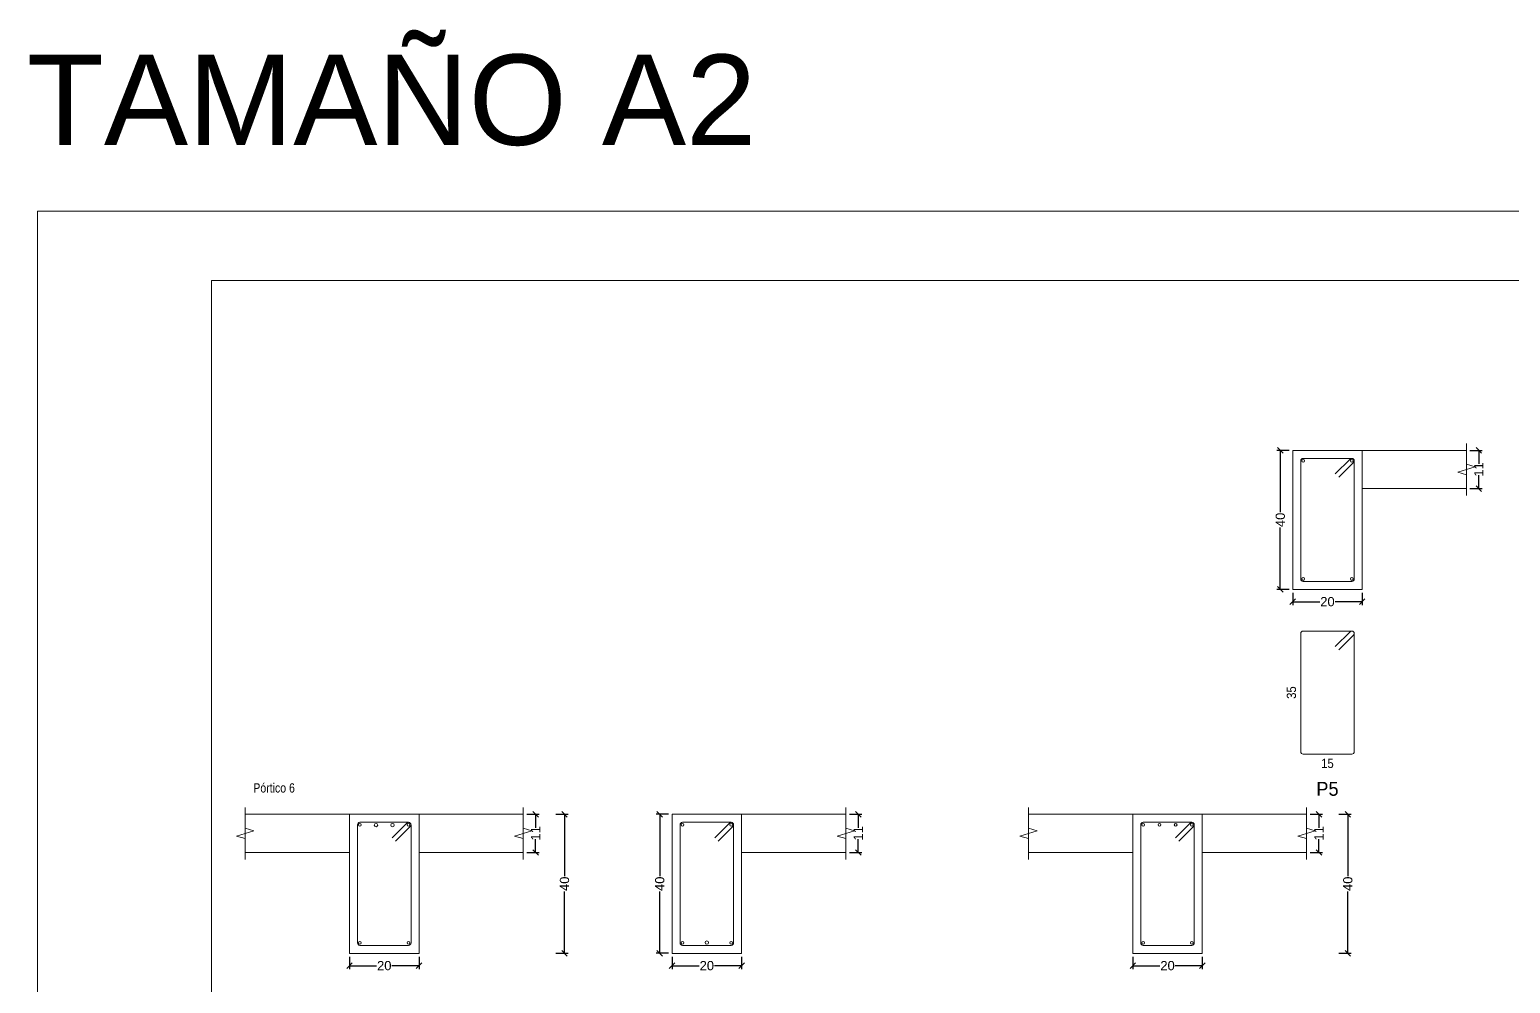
# Model space of a CAD drawing. Header units: millimetres. Extents: x 0 to 190, y -70 to 53.
# Drawn here: x 65.52 to 86.82, y -39.05 to -25.33 of the extents above; entities that cross this region are included whole.
import ezdxf
from ezdxf.enums import TextEntityAlignment as Align

# ---------------------------------------------------------------- set-up
doc = ezdxf.new("R2010")
doc.units = ezdxf.units.MM
for name, color, linetype, lineweight in [('ALZ_REF_REFERENCIA_PORTICO', 3, 'Continuous', 9), ('ARM_LONGITUDINAL_Ø10', 103, 'Continuous', 9), ('ARM_LONGITUDINAL_Ø8', 32, 'Continuous', 9), ('ARM_TRANSVERSAL_Ø6', 151, 'Continuous', 9), ('CIM_REFEREN', 2, 'Continuous', 0), ('RECUAD_LIMITES', 2, 'Continuous', 0), ('RECUAD_MARCO', 1, 'Continuous', 20), ('SEC_CONT_FORJADOS_SECCION', 8, 'Continuous', 9), ('SEC_CONT_VIG_HORMIGON_SECCION', 2, 'Continuous', 9), ('SEC_COTAS_SEC_DIM_VIGA', 122, 'Continuous', 0), ('SEC_COTAS_TEXTOS_DESPIECE_ESTRIBADO', 122, 'Continuous', 0), ('SEC_REF_TXT_POSICIONES_ARM_ESTRIBOS', 1, 'Continuous', 9)]:
    doc.layers.add(name, color=color, linetype=linetype, lineweight=lineweight)
doc.styles.add('CYPETXT_0.2_romans', font='arial.ttf', dxfattribs={"height": 0.133333})
doc.styles.add('CYPETXT_romans', font='arial.ttf', dxfattribs={"height": 0.2})
doc.dimstyles.new('cype_oblique', dxfattribs={"dimtxt": 0.18, "dimasz": 0.18, "dimexe": 0.05, "dimexo": 0.05, "dimgap": 0, "dimtad": 0, "dimdec": 4, "dimzin": 0, "dimdsep": 46, "dimtxsty": 'CYPETXT_0.2_romans', "dimblk": 'OBLIQUE', "dimtsz": 0.04, "dimcen": 0.09, "dimadec": 0, "dimazin": 0, "dimtfac": 1, "dimtdec": 4, "dimtofl": 0, "dimtmove": 2, "dimatfit": 3, "dimfxl": 1, "dimtolj": 1, "dimtzin": 0, "dimarcsym": 0})

# ---------------------------------------------------------------- blocks, each defined once
blk = doc.blocks.new('*D273')
at = {"layer": 'Defpoints', "color": 0, "transparency": 16777216}
for p in [(70.121, -38.62), (71.121, -38.62), (71.121, -38.798)]:
    blk.add_point(p, dxfattribs=at)
at = {"layer": 'SEC_COTAS_SEC_DIM_VIGA', "color": 0, "lineweight": -2, "transparency": 16777216}
for p, q in [((70.081, -38.838), (70.161, -38.758)), ((70.121, -38.67), (70.121, -38.848)), ((71.081, -38.838), (71.161, -38.758)), ((71.121, -38.67), (71.121, -38.848)), ((70.121, -38.798), (70.51, -38.798)), ((71.121, -38.798), (70.731, -38.798))]:
    blk.add_line(p, q, dxfattribs=at)
at = {"layer": 'SEC_COTAS_SEC_DIM_VIGA', "color": 0, "transparency": 16777216, "insert": (70.621, -38.798), "char_height": 0.1333, "attachment_point": 5, "style": 'CYPETXT_0.2_romans'}
blk.add_mtext('\\A1;20', dxfattribs=at)
blk = doc.blocks.new('_OBLIQUE')
at = {"color": 0, "linetype": 'ByBlock', "lineweight": -2}
blk.add_line((-0.5, -0.5), (0.5, 0.5), dxfattribs=at)
blk = doc.blocks.new('*D274')
at = {"layer": 'Defpoints', "color": 0, "transparency": 16777216}
for p in [(72.621, -36.62), (72.798, -36.62), (72.621, -37.17)]:
    blk.add_point(p, dxfattribs=at)
at = {"layer": 'SEC_COTAS_SEC_DIM_VIGA', "color": 0, "lineweight": -2, "transparency": 16777216}
for p, q in [((72.671, -36.62), (72.848, -36.62)), ((72.838, -36.66), (72.758, -36.58)), ((72.798, -36.62), (72.798, -36.815)), ((72.798, -37.17), (72.798, -36.976)), ((72.671, -37.17), (72.848, -37.17)), ((72.838, -37.21), (72.758, -37.13))]:
    blk.add_line(p, q, dxfattribs=at)
at = {"layer": 'SEC_COTAS_SEC_DIM_VIGA', "color": 0, "transparency": 16777216, "insert": (72.798, -36.895), "char_height": 0.1333, "attachment_point": 5, "rotation": 90, "style": 'CYPETXT_0.2_romans'}
blk.add_mtext('\\A1;11', dxfattribs=at)
blk = doc.blocks.new('*D275')
at = {"layer": 'Defpoints', "color": 0, "transparency": 16777216}
for p in [(73.037, -36.62), (73.214, -36.62), (73.037, -38.62)]:
    blk.add_point(p, dxfattribs=at)
at = {"layer": 'SEC_COTAS_SEC_DIM_VIGA', "color": 0, "lineweight": -2, "transparency": 16777216}
for p, q in [((73.087, -36.62), (73.264, -36.62)), ((73.254, -36.66), (73.174, -36.58)), ((73.214, -36.62), (73.214, -37.51)), ((73.214, -38.62), (73.214, -37.731)), ((73.087, -38.62), (73.264, -38.62)), ((73.254, -38.66), (73.174, -38.58))]:
    blk.add_line(p, q, dxfattribs=at)
at = {"layer": 'SEC_COTAS_SEC_DIM_VIGA', "color": 0, "transparency": 16777216, "insert": (73.214, -37.62), "char_height": 0.1333, "attachment_point": 5, "rotation": 90, "style": 'CYPETXT_0.2_romans'}
blk.add_mtext('\\A1;40', dxfattribs=at)
blk = doc.blocks.new('*D276')
at = {"layer": 'Defpoints', "color": 0, "transparency": 16777216}
for p in [(74.761, -38.62), (75.761, -38.62), (75.761, -38.798)]:
    blk.add_point(p, dxfattribs=at)
at = {"layer": 'SEC_COTAS_SEC_DIM_VIGA', "color": 0, "lineweight": -2, "transparency": 16777216}
for p, q in [((74.721, -38.838), (74.801, -38.758)), ((74.761, -38.67), (74.761, -38.848)), ((75.721, -38.838), (75.801, -38.758)), ((75.761, -38.67), (75.761, -38.848)), ((74.761, -38.798), (75.151, -38.798)), ((75.761, -38.798), (75.372, -38.798))]:
    blk.add_line(p, q, dxfattribs=at)
at = {"layer": 'SEC_COTAS_SEC_DIM_VIGA', "color": 0, "transparency": 16777216, "insert": (75.261, -38.798), "char_height": 0.1333, "attachment_point": 5, "style": 'CYPETXT_0.2_romans'}
blk.add_mtext('\\A1;20', dxfattribs=at)
blk = doc.blocks.new('*D277')
at = {"layer": 'Defpoints', "color": 0, "transparency": 16777216}
for p in [(74.584, -36.62), (74.761, -36.62), (74.761, -38.62)]:
    blk.add_point(p, dxfattribs=at)
at = {"layer": 'SEC_COTAS_SEC_DIM_VIGA', "color": 0, "lineweight": -2, "transparency": 16777216}
for p, q in [((74.711, -36.62), (74.534, -36.62)), ((74.624, -36.66), (74.544, -36.58)), ((74.584, -36.62), (74.584, -37.51)), ((74.584, -38.62), (74.584, -37.731)), ((74.711, -38.62), (74.534, -38.62)), ((74.624, -38.66), (74.544, -38.58))]:
    blk.add_line(p, q, dxfattribs=at)
at = {"layer": 'SEC_COTAS_SEC_DIM_VIGA', "color": 0, "transparency": 16777216, "insert": (74.584, -37.62), "char_height": 0.1333, "attachment_point": 5, "rotation": 90, "style": 'CYPETXT_0.2_romans'}
blk.add_mtext('\\A1;40', dxfattribs=at)
blk = doc.blocks.new('*D278')
at = {"layer": 'Defpoints', "color": 0, "transparency": 16777216}
for p in [(77.261, -36.62), (77.439, -36.62), (77.261, -37.17)]:
    blk.add_point(p, dxfattribs=at)
at = {"layer": 'SEC_COTAS_SEC_DIM_VIGA', "color": 0, "lineweight": -2, "transparency": 16777216}
for p, q in [((77.311, -36.62), (77.489, -36.62)), ((77.479, -36.66), (77.399, -36.58)), ((77.439, -36.62), (77.439, -36.815)), ((77.439, -37.17), (77.439, -36.976)), ((77.311, -37.17), (77.489, -37.17)), ((77.479, -37.21), (77.399, -37.13))]:
    blk.add_line(p, q, dxfattribs=at)
at = {"layer": 'SEC_COTAS_SEC_DIM_VIGA', "color": 0, "transparency": 16777216, "insert": (77.439, -36.895), "char_height": 0.1333, "attachment_point": 5, "rotation": 90, "style": 'CYPETXT_0.2_romans'}
blk.add_mtext('\\A1;11', dxfattribs=at)
blk = doc.blocks.new('*D279')
at = {"layer": 'Defpoints', "color": 0, "transparency": 16777216}
for p in [(81.388, -38.62), (82.388, -38.62), (82.388, -38.798)]:
    blk.add_point(p, dxfattribs=at)
at = {"layer": 'SEC_COTAS_SEC_DIM_VIGA', "color": 0, "lineweight": -2, "transparency": 16777216}
for p, q in [((81.348, -38.838), (81.428, -38.758)), ((81.388, -38.67), (81.388, -38.848)), ((82.348, -38.838), (82.428, -38.758)), ((82.388, -38.67), (82.388, -38.848)), ((81.388, -38.798), (81.777, -38.798)), ((82.388, -38.798), (81.998, -38.798))]:
    blk.add_line(p, q, dxfattribs=at)
at = {"layer": 'SEC_COTAS_SEC_DIM_VIGA', "color": 0, "transparency": 16777216, "insert": (81.888, -38.798), "char_height": 0.1333, "attachment_point": 5, "style": 'CYPETXT_0.2_romans'}
blk.add_mtext('\\A1;20', dxfattribs=at)
blk = doc.blocks.new('*D280')
at = {"layer": 'Defpoints', "color": 0, "transparency": 16777216}
for p in [(83.888, -36.62), (84.065, -36.62), (83.888, -37.17)]:
    blk.add_point(p, dxfattribs=at)
at = {"layer": 'SEC_COTAS_SEC_DIM_VIGA', "color": 0, "lineweight": -2, "transparency": 16777216}
for p, q in [((83.938, -36.62), (84.115, -36.62)), ((84.105, -36.66), (84.025, -36.58)), ((84.065, -36.62), (84.065, -36.815)), ((84.065, -37.17), (84.065, -36.976)), ((83.938, -37.17), (84.115, -37.17)), ((84.105, -37.21), (84.025, -37.13))]:
    blk.add_line(p, q, dxfattribs=at)
at = {"layer": 'SEC_COTAS_SEC_DIM_VIGA', "color": 0, "transparency": 16777216, "insert": (84.065, -36.895), "char_height": 0.1333, "attachment_point": 5, "rotation": 90, "style": 'CYPETXT_0.2_romans'}
blk.add_mtext('\\A1;11', dxfattribs=at)
blk = doc.blocks.new('*D281')
at = {"layer": 'Defpoints', "color": 0, "transparency": 16777216}
for p in [(84.304, -36.62), (84.481, -36.62), (84.304, -38.62)]:
    blk.add_point(p, dxfattribs=at)
at = {"layer": 'SEC_COTAS_SEC_DIM_VIGA', "color": 0, "lineweight": -2, "transparency": 16777216}
for p, q in [((84.354, -36.62), (84.531, -36.62)), ((84.521, -36.66), (84.441, -36.58)), ((84.481, -36.62), (84.481, -37.51)), ((84.481, -38.62), (84.481, -37.731)), ((84.354, -38.62), (84.531, -38.62)), ((84.521, -38.66), (84.441, -38.58))]:
    blk.add_line(p, q, dxfattribs=at)
at = {"layer": 'SEC_COTAS_SEC_DIM_VIGA', "color": 0, "transparency": 16777216, "insert": (84.481, -37.62), "char_height": 0.1333, "attachment_point": 5, "rotation": 90, "style": 'CYPETXT_0.2_romans'}
blk.add_mtext('\\A1;40', dxfattribs=at)
blk = doc.blocks.new('*D282')
at = {"layer": 'Defpoints', "color": 0, "transparency": 16777216}
for p in [(83.688, -33.385), (84.688, -33.385), (84.688, -33.562)]:
    blk.add_point(p, dxfattribs=at)
at = {"layer": 'SEC_COTAS_SEC_DIM_VIGA', "color": 0, "lineweight": -2, "transparency": 16777216}
for p, q in [((83.688, -33.435), (83.688, -33.612)), ((84.688, -33.435), (84.688, -33.612)), ((83.648, -33.602), (83.728, -33.522)), ((83.688, -33.562), (84.077, -33.562)), ((84.688, -33.562), (84.298, -33.562)), ((84.648, -33.602), (84.728, -33.522))]:
    blk.add_line(p, q, dxfattribs=at)
at = {"layer": 'SEC_COTAS_SEC_DIM_VIGA', "color": 0, "transparency": 16777216, "insert": (84.188, -33.562), "char_height": 0.1333, "attachment_point": 5, "style": 'CYPETXT_0.2_romans'}
blk.add_mtext('\\A1;20', dxfattribs=at)
blk = doc.blocks.new('*D283')
at = {"layer": 'Defpoints', "color": 0, "transparency": 16777216}
for p in [(83.51, -31.385), (83.688, -31.385), (83.688, -33.385)]:
    blk.add_point(p, dxfattribs=at)
at = {"layer": 'SEC_COTAS_SEC_DIM_VIGA', "color": 0, "lineweight": -2, "transparency": 16777216}
for p, q in [((83.638, -31.385), (83.46, -31.385)), ((83.55, -31.425), (83.47, -31.345)), ((83.51, -31.385), (83.51, -32.275)), ((83.51, -33.385), (83.51, -32.495)), ((83.638, -33.385), (83.46, -33.385)), ((83.55, -33.425), (83.47, -33.345))]:
    blk.add_line(p, q, dxfattribs=at)
at = {"layer": 'SEC_COTAS_SEC_DIM_VIGA', "color": 0, "transparency": 16777216, "insert": (83.51, -32.385), "char_height": 0.1333, "attachment_point": 5, "rotation": 90, "style": 'CYPETXT_0.2_romans'}
blk.add_mtext('\\A1;40', dxfattribs=at)
blk = doc.blocks.new('*D284')
at = {"layer": 'Defpoints', "color": 0, "transparency": 16777216}
for p in [(86.188, -31.385), (86.365, -31.385), (86.188, -31.935)]:
    blk.add_point(p, dxfattribs=at)
at = {"layer": 'SEC_COTAS_SEC_DIM_VIGA', "color": 0, "lineweight": -2, "transparency": 16777216}
for p, q in [((86.238, -31.385), (86.415, -31.385)), ((86.405, -31.425), (86.325, -31.345)), ((86.365, -31.385), (86.365, -31.579)), ((86.238, -31.935), (86.415, -31.935)), ((86.405, -31.975), (86.325, -31.895)), ((86.365, -31.935), (86.365, -31.741))]:
    blk.add_line(p, q, dxfattribs=at)
at = {"layer": 'SEC_COTAS_SEC_DIM_VIGA', "color": 0, "transparency": 16777216, "insert": (86.365, -31.66), "char_height": 0.1333, "attachment_point": 5, "rotation": 90, "style": 'CYPETXT_0.2_romans'}
blk.add_mtext('\\A1;11', dxfattribs=at)

msp = doc.modelspace()

# ---------------------------------------------------------------- linework, layer by layer
at = {"layer": 'ARM_LONGITUDINAL_Ø10'}
for centre in [(70.50251, -36.77549), (70.73918, -36.77549), (75.26135, -38.46549)]:
    msp.add_circle(centre, 0.025, dxfattribs=at)
at = {"layer": 'ARM_LONGITUDINAL_Ø8'}
for centre in [(83.83775, -31.53516), (84.53775, -31.53516), (83.83775, -33.23516), (84.53775, -33.23516), (70.27085, -36.77049), (70.97085, -36.77049), (74.91135, -36.77049), (75.61135, -36.77049), (81.53775, -36.77049), (81.77109, -36.77049), (82.00442, -36.77049), (82.23775, -36.77049), (70.27085, -38.47049), (70.97085, -38.47049), (74.91135, -38.47049), (75.61135, -38.47049), (81.53775, -38.47049), (82.23775, -38.47049)]:
    msp.add_circle(centre, 0.02, dxfattribs=at)
at = {"layer": 'ARM_TRANSVERSAL_Ø6'}
for points in [[(84.35037, -31.77204), (84.56607, -31.55573), (84.56894, -31.55105), (84.57104, -31.54598), (84.57232, -31.54064), (84.57275, -31.53516), (84.57208, -31.52833), (84.57009, -31.52177), (84.56686, -31.51571), (84.5625, -31.51041), (84.5572, -31.50606), (84.55115, -31.50282), (84.54458, -31.50083), (84.53775, -31.50016), (83.83775, -31.50016), (83.82436, -31.50282), (83.813, -31.51041), (83.80542, -31.52177), (83.80275, -31.53516), (83.80275, -33.23516), (83.80542, -33.24855), (83.813, -33.25991), (83.82436, -33.2675), (83.83775, -33.27016), (84.53775, -33.27016), (84.55115, -33.2675), (84.5625, -33.25991), (84.57009, -33.24855), (84.57275, -33.23516), (84.57275, -31.53516), (84.57208, -31.52833), (84.57009, -31.52177), (84.56686, -31.51571), (84.5625, -31.51041), (84.5572, -31.50606), (84.55115, -31.50282), (84.54458, -31.50083), (84.53775, -31.50016), (84.53093, -31.50083), (84.52436, -31.50282), (84.51831, -31.50606), (84.513, -31.51041), (84.30087, -31.72254)], [(84.35037, -34.25637), (84.56607, -34.04007), (84.56894, -34.03538), (84.57104, -34.03031), (84.57232, -34.02497), (84.57275, -34.01949), (84.57208, -34.01267), (84.57009, -34.0061), (84.56686, -34.00005), (84.5625, -33.99474), (84.5572, -33.99039), (84.55115, -33.98716), (84.54458, -33.98517), (84.53775, -33.98449), (83.83775, -33.98449), (83.82436, -33.98716), (83.813, -33.99474), (83.80542, -34.0061), (83.80275, -34.01949), (83.80275, -35.71949), (83.80542, -35.73289), (83.813, -35.74424), (83.82436, -35.75183), (83.83775, -35.75449), (84.53775, -35.75449), (84.55115, -35.75183), (84.5625, -35.74424), (84.57009, -35.73289), (84.57275, -35.71949), (84.57275, -34.01949), (84.57208, -34.01267), (84.57009, -34.0061), (84.56686, -34.00005), (84.5625, -33.99474), (84.5572, -33.99039), (84.55115, -33.98716), (84.54458, -33.98517), (84.53775, -33.98449), (84.53093, -33.98517), (84.52436, -33.98716), (84.51831, -33.99039), (84.513, -33.99474), (84.30087, -34.20688)], [(70.78346, -37.00737), (70.99916, -36.79107), (71.00203, -36.78638), (71.00413, -36.78131), (71.00542, -36.77597), (71.00585, -36.77049), (71.00517, -36.76367), (71.00318, -36.7571), (70.99995, -36.75105), (70.9956, -36.74574), (70.99029, -36.74139), (70.98424, -36.73816), (70.97767, -36.73617), (70.97085, -36.73549), (70.27085, -36.73549), (70.25745, -36.73816), (70.2461, -36.74574), (70.23851, -36.7571), (70.23585, -36.77049), (70.23585, -38.47049), (70.23851, -38.48389), (70.2461, -38.49524), (70.25745, -38.50283), (70.27085, -38.50549), (70.97085, -38.50549), (70.98424, -38.50283), (70.9956, -38.49524), (71.00318, -38.48389), (71.00585, -38.47049), (71.00585, -36.77049), (71.00517, -36.76367), (71.00318, -36.7571), (70.99995, -36.75105), (70.9956, -36.74574), (70.99029, -36.74139), (70.98424, -36.73816), (70.97767, -36.73617), (70.97085, -36.73549), (70.96402, -36.73617), (70.95745, -36.73816), (70.9514, -36.74139), (70.9461, -36.74574), (70.73397, -36.95788)], [(75.42397, -37.00737), (75.63966, -36.79107), (75.64253, -36.78638), (75.64464, -36.78131), (75.64592, -36.77597), (75.64635, -36.77049), (75.64568, -36.76367), (75.64369, -36.7571), (75.64045, -36.75105), (75.6361, -36.74574), (75.63079, -36.74139), (75.62474, -36.73816), (75.61818, -36.73617), (75.61135, -36.73549), (74.91135, -36.73549), (74.89796, -36.73816), (74.8866, -36.74574), (74.87901, -36.7571), (74.87635, -36.77049), (74.87635, -38.47049), (74.87901, -38.48389), (74.8866, -38.49524), (74.89796, -38.50283), (74.91135, -38.50549), (75.61135, -38.50549), (75.62474, -38.50283), (75.6361, -38.49524), (75.64369, -38.48389), (75.64635, -38.47049), (75.64635, -36.77049), (75.64568, -36.76367), (75.64369, -36.7571), (75.64045, -36.75105), (75.6361, -36.74574), (75.63079, -36.74139), (75.62474, -36.73816), (75.61818, -36.73617), (75.61135, -36.73549), (75.60452, -36.73617), (75.59796, -36.73816), (75.5919, -36.74139), (75.5866, -36.74574), (75.37447, -36.95788)], [(82.05037, -37.00737), (82.26607, -36.79107), (82.26894, -36.78638), (82.27104, -36.78131), (82.27232, -36.77597), (82.27275, -36.77049), (82.27208, -36.76367), (82.27009, -36.7571), (82.26686, -36.75105), (82.2625, -36.74574), (82.2572, -36.74139), (82.25115, -36.73816), (82.24458, -36.73617), (82.23775, -36.73549), (81.53775, -36.73549), (81.52436, -36.73816), (81.513, -36.74574), (81.50542, -36.7571), (81.50275, -36.77049), (81.50275, -38.47049), (81.50542, -38.48389), (81.513, -38.49524), (81.52436, -38.50283), (81.53775, -38.50549), (82.23775, -38.50549), (82.25115, -38.50283), (82.2625, -38.49524), (82.27009, -38.48389), (82.27275, -38.47049), (82.27275, -36.77049), (82.27208, -36.76367), (82.27009, -36.7571), (82.26686, -36.75105), (82.2625, -36.74574), (82.2572, -36.74139), (82.25115, -36.73816), (82.24458, -36.73617), (82.23775, -36.73549), (82.23093, -36.73617), (82.22436, -36.73816), (82.21831, -36.74139), (82.213, -36.74574), (82.00087, -36.95788)]]:
    msp.add_lwpolyline(points, dxfattribs=at)
at = {"layer": 'RECUAD_LIMITES'}
msp.add_lwpolyline([(65.63523, -69.94324), (125.03523, -69.94324), (125.03523, -27.94324), (65.63523, -27.94324), (65.63523, -69.94324)], close=True, dxfattribs=at)
at = {"layer": 'RECUAD_MARCO'}
msp.add_lwpolyline([(68.13523, -68.94324), (124.03523, -68.94324), (124.03523, -28.94324), (68.13523, -28.94324), (68.13523, -68.94324)], close=True, dxfattribs=at)
at = {"layer": 'SEC_CONT_FORJADOS_SECCION'}
for points in [[(86.18775, -31.28516), (86.18775, -31.58516), (86.31275, -31.62266), (86.06275, -31.69766), (86.18775, -31.73516), (86.18775, -32.03516)], [(86.18775, -31.38516), (84.68775, -31.38516), (84.68775, -31.93516), (86.18775, -31.93516)], [(68.62085, -36.52049), (68.62085, -36.82049), (68.74585, -36.85799), (68.49585, -36.93299), (68.62085, -36.97049), (68.62085, -37.27049)], [(68.62085, -36.62049), (70.12085, -36.62049), (70.12085, -37.17049), (68.62085, -37.17049)], [(72.62085, -36.62049), (71.12085, -36.62049), (71.12085, -37.17049), (72.62085, -37.17049)], [(72.62085, -36.52049), (72.62085, -36.82049), (72.74585, -36.85799), (72.49585, -36.93299), (72.62085, -36.97049), (72.62085, -37.27049)], [(77.26135, -36.62049), (75.76135, -36.62049), (75.76135, -37.17049), (77.26135, -37.17049)], [(77.26135, -36.52049), (77.26135, -36.82049), (77.38635, -36.85799), (77.13635, -36.93299), (77.26135, -36.97049), (77.26135, -37.27049)], [(79.88775, -36.52049), (79.88775, -36.82049), (80.01275, -36.85799), (79.76275, -36.93299), (79.88775, -36.97049), (79.88775, -37.27049)], [(79.88775, -36.62049), (81.38775, -36.62049), (81.38775, -37.17049), (79.88775, -37.17049)], [(83.88775, -36.62049), (82.38775, -36.62049), (82.38775, -37.17049), (83.88775, -37.17049)], [(83.88775, -36.52049), (83.88775, -36.82049), (84.01275, -36.85799), (83.76275, -36.93299), (83.88775, -36.97049), (83.88775, -37.27049)]]:
    msp.add_lwpolyline(points, dxfattribs=at)
at = {"layer": 'SEC_CONT_FORJADOS_SECCION', "color": 254, "true_color": 0xdad7d3}
for points in [[(86.18775, -31.38516), (84.68775, -31.38516), (84.68775, -31.93516), (86.18775, -31.93516)], [(68.62085, -36.62049), (70.12085, -36.62049), (70.12085, -37.17049), (68.62085, -37.17049)], [(72.62085, -36.62049), (71.12085, -36.62049), (71.12085, -37.17049), (72.62085, -37.17049)], [(77.26135, -36.62049), (75.76135, -36.62049), (75.76135, -37.17049), (77.26135, -37.17049)], [(79.88775, -36.62049), (81.38775, -36.62049), (81.38775, -37.17049), (79.88775, -37.17049)], [(83.88775, -36.62049), (82.38775, -36.62049), (82.38775, -37.17049), (83.88775, -37.17049)]]:
    msp.add_lwpolyline(points, close=True, dxfattribs=at)
at = {"layer": 'SEC_CONT_VIG_HORMIGON_SECCION'}
for points in [[(84.68775, -31.38516), (83.68775, -31.38516), (83.68775, -33.38516), (84.68775, -33.38516), (84.68775, -31.38516)], [(71.12085, -36.62049), (70.12085, -36.62049), (70.12085, -38.62049), (71.12085, -38.62049), (71.12085, -36.62049)], [(75.76135, -36.62049), (74.76135, -36.62049), (74.76135, -38.62049), (75.76135, -38.62049), (75.76135, -36.62049)], [(82.38775, -36.62049), (81.38775, -36.62049), (81.38775, -38.62049), (82.38775, -38.62049), (82.38775, -36.62049)]]:
    msp.add_lwpolyline(points, close=True, dxfattribs=at)

# ---------------------------------------------------------------- texts
at = {"layer": 'ALZ_REF_REFERENCIA_PORTICO', "style": 'CYPETXT_romans', "width": 0.813476}
msp.add_text('Pórtico 6', height=0.133333, dxfattribs=at).set_placement((68.73761, -36.24049), align=Align.MIDDLE_LEFT)
at = {"layer": 'CIM_REFEREN', "insert": (65.47896, -25.69164), "char_height": 1.3, "attachment_point": 1, "style": 'CYPETXT_romans'}
msp.add_mtext_dynamic_manual_height_columns('TAMAÑO A2', width=10.890341, gutter_width=12.5, heights=[0], dxfattribs=at)
at = {"layer": 'SEC_COTAS_TEXTOS_DESPIECE_ESTRIBADO', "style": 'CYPETXT_romans', "width": 0.872274}
msp.add_text('35', height=0.133333, rotation=90, dxfattribs=at).set_placement((83.73609, -34.86949), align=Align.CENTER)
msp.add_text('15', height=0.133333, dxfattribs=at).set_placement((84.18775, -35.82116), align=Align.TOP_CENTER)
at = {"layer": 'SEC_REF_TXT_POSICIONES_ARM_ESTRIBOS', "style": 'CYPETXT_romans', "width": 0.935124}
msp.add_text('P5', height=0.2, dxfattribs=at).set_placement((84.18775, -36.25449), align=Align.MIDDLE_CENTER)

# ---------------------------------------------------------------- dimensions: what is measured, and where the dimension line sits
at = {"layer": 'SEC_COTAS_SEC_DIM_VIGA'}
for p1, p2, distance, text, picture, middle in [((83.68775, -33.38516), (83.68775, -31.38516), 0.17733, '40', '*D283', (83.51042, -32.38516)), ((86.18775, -31.93516), (86.18775, -31.38516), -0.17733, '11', '*D284', (86.36509, -31.66016)), ((83.68775, -33.38516), (84.68775, -33.38516), -0.17733, '20', '*D282', (84.18775, -33.56249)), ((72.62085, -37.17049), (72.62085, -36.62049), -0.17733, '11', '*D274', (72.79818, -36.89549)), ((73.03685, -38.62049), (73.03685, -36.62049), -0.17733, '40', '*D275', (73.21418, -37.62049)), ((74.76135, -38.62049), (74.76135, -36.62049), 0.17733, '40', '*D277', (74.58402, -37.62049)), ((77.26135, -37.17049), (77.26135, -36.62049), -0.17733, '11', '*D278', (77.43868, -36.89549)), ((83.88775, -37.17049), (83.88775, -36.62049), -0.17733, '11', '*D280', (84.06509, -36.89549)), ((84.30375, -38.62049), (84.30375, -36.62049), -0.17733, '40', '*D281', (84.48109, -37.62049)), ((70.12085, -38.62049), (71.12085, -38.62049), -0.17733, '20', '*D273', (70.62085, -38.79783)), ((74.76135, -38.62049), (75.76135, -38.62049), -0.17733, '20', '*D276', (75.26135, -38.79783)), ((81.38775, -38.62049), (82.38775, -38.62049), -0.17733, '20', '*D279', (81.88775, -38.79783))]:
    dim = msp.add_aligned_dim(p1=p1, p2=p2, distance=distance, text=text, dimstyle='cype_oblique', dxfattribs=at)
    dim.commit()
    dim.dimension.update_dxf_attribs({"geometry": picture, "text_midpoint": middle})

doc.saveas('drawing.dxf')
